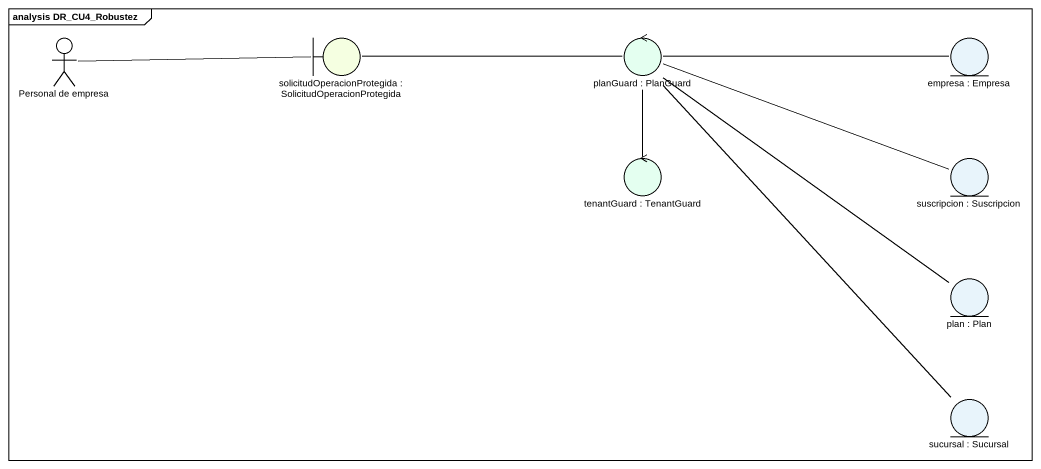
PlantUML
@startuml
mainframe analysis DR_CU4_Robustez
actor "Personal de empresa" as Personal_de_empresa
boundary "solicitudOperacionProtegida : SolicitudOperacionProtegida" as solicitudOperacionProtegida #F5FFE1
control "planGuard : PlanGuard" as planGuard #E4FFF0
entity "empresa : Empresa" as empresa #E8F4FB
control "tenantGuard : TenantGuard" as tenantGuard #E4FFF0
entity "suscripcion : Suscripcion" as suscripcion #E8F4FB
entity "plan : Plan" as plan #E8F4FB
entity "sucursal : Sucursal" as sucursal #E8F4FB
Personal_de_empresa -right- solicitudOperacionProtegida
solicitudOperacionProtegida -right- planGuard
planGuard -left- solicitudOperacionProtegida
planGuard -right- empresa
planGuard -- tenantGuard
planGuard -right- suscripcion
planGuard -- plan
planGuard -- sucursal
@enduml
